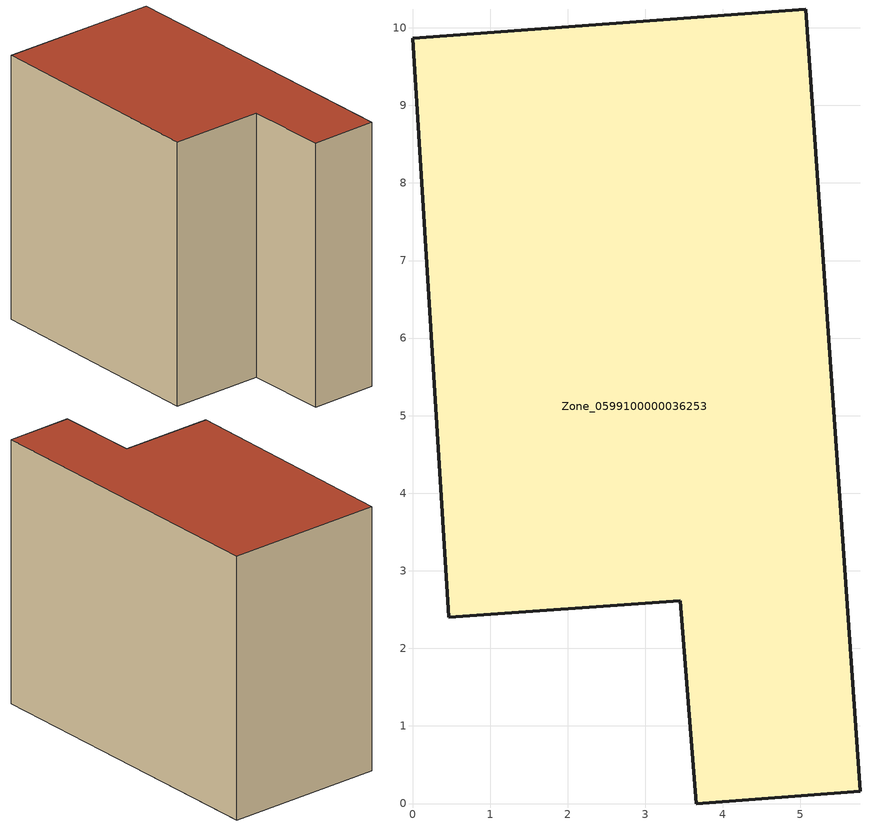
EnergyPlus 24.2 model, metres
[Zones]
Zone_0599100000036253
 floor ground (C_G): 0,9.86 5.07,10.24 5.77,0.16 3.66,0 3.45,2.61 0.47,2.4 z0
 wall outside (C_F): 5.07,10.24 0,9.86 0.47,2.4 3.45,2.61 3.66,0 5.77,0.16 5.07,10.24 z0:8.43
 roof outside (C_R): 5.77,0.16 5.07,10.24 0,9.86 0.47,2.4 3.45,2.61 3.66,0 z8.43
[BUILDING]
Pand.0599100000036253: North Axis=0; Terrain=City; Loads Convergence Tolerance Value=0.04; Temperature Convergence Tolerance Value=0.4; Solar Distribution=FullExterior; Maximum Number of Warmup Days=25; Minimum Number of Warmup Days=1
[Site:Location]
Rotterdam.The.Hague.AP_ZH_NLD Design_Conditions: Latitude=51.96; Longitude=4.45; Time Zone=1; Elevation=-4.5
[SITE:GROUNDTEMPERATURE:BUILDINGSURFACE]
18, 18, 18, 18, 18, 18, 18, 18, 18, 18, 18, 18
[MATERIAL] Thermal Absorptance=0.9; Solar Absorptance=0.7; Visible Absorptance=0.7
Name | Roughness | Thickness | Conductivity | Density | Specific Heat
G.TI.1946 | MediumSmooth | 0.15 | 1 | 540 | 1210
F.TI.1946 | Rough | 0.3 | 0.857143 | 1920 | 840
R.TI.1946 | MediumRough | 0.2 | 0.1 | 1500 | 1000
[CONSTRUCTION]
C_G: G.TI.1946
C_F: F.TI.1946
C_R: R.TI.1946
[ZONE]
Zone_0599100000036253: Type=1; Multiplier=1; Ceiling Height=Autocalculate; Volume=Autocalculate; Floor Area=autocalculate; Part of Total Floor Area=Yes
[ZONEINFILTRATION:DESIGNFLOWRATE]
Infil_Zone_0599100000036253: Zone or ZoneList or Space or SpaceList=Zone_0599100000036253; Schedule=AlwaysOn; Design Flow Rate Calculation Method=Flow/Area; Flow Rate per Floor Area=0.003; Constant Term Coefficient=1; Temperature Term Coefficient=0; Velocity Term Coefficient=0; Velocity Squared Term Coefficient=0
[HVACTEMPLATE:ZONE:IDEALLOADSAIRSYSTEM]
Zone_0599100000036253: Maximum Heating Supply Air Temperature=50; Minimum Cooling Supply Air Temperature=13; Maximum Heating Supply Air Humidity Ratio=0.0156; Minimum Cooling Supply Air Humidity Ratio=0.0077; Heating Limit=NoLimit; Cooling Limit=NoLimit; Dehumidification Control Type=ConstantSensibleHeatRatio; Cooling Sensible Heat Ratio=0.7; Dehumidification Setpoint=60; Humidification Control Type=None; Humidification Setpoint=30; Outdoor Air Method=None; Outdoor Air Flow Rate per Person=0.00944; Outdoor Air Flow Rate per Zone Floor Area=0; Outdoor Air Flow Rate per Zone=0; Demand Controlled Ventilation Type=None; Outdoor Air Economizer Type=NoEconomizer; Heat Recovery Type=None; Sensible Heat Recovery Effectiveness=0.7; Latent Heat Recovery Effectiveness=0.65
[ZONECONTROL:THERMOSTAT]
ThermostatControl_Zone_0599100000036253: Zone or ZoneList=Zone_0599100000036253; Control Type Schedule=DualSetpointControlType; Control 1=Thermostat_Zone_0599100000036253; Temperature Difference Between Cutout And Setpoint=0
[THERMOSTATSETPOINT:DUALSETPOINT]
Thermostat_Zone_0599100000036253: Heating Setpoint Temperature Schedule=HeatingSetpoint_Zone_0599100000036253; Cooling Setpoint Temperature Schedule=CoolingSetpoint_Zone_0599100000036253
[SCHEDULE:COMPACT]
HeatingSetpoint_Zone_0599100000036253: Through: 12/31, For: AllDays, Until: 24:00, 21
CoolingSetpoint_Zone_0599100000036253: Through: 12/31, For: AllDays, Until: 24:00, 24
DualSetpointControlType: Through: 12/31, For: AllDays, Until: 24:00, 4
AlwaysOn: Through: 12/31, For: AllDays, Until: 24:00, 1
